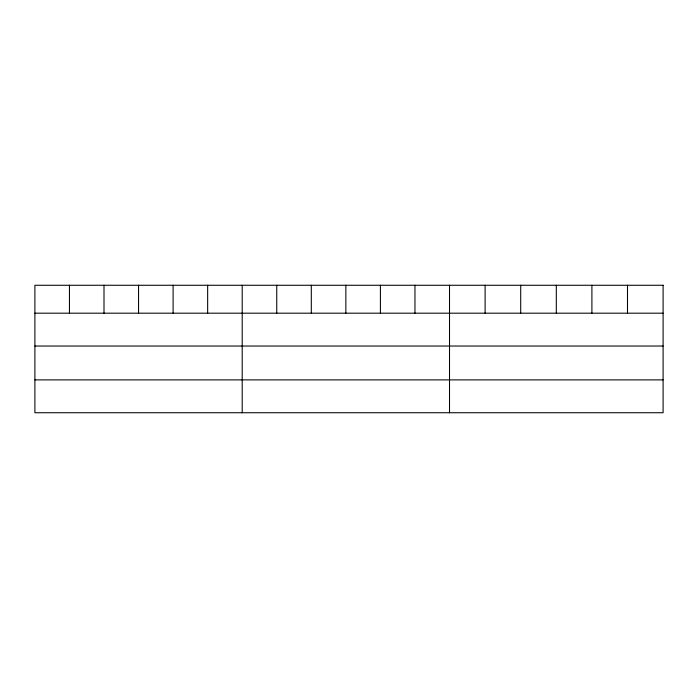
<?xml version="1.0" encoding="UTF-8"?>
<svg xmlns="http://www.w3.org/2000/svg" width="698" height="698" viewBox="0 0 698 698"><rect width="100%" height="100%" fill="white"/><g stroke="black" fill="none" stroke-linecap="round" stroke-linejoin="round"><path stroke-width="1.05" d="M34.9 313.184L663.1 313.184M34.9 346.034L663.1 346.034M34.9 379.887L663.1 379.887M627.502 285.264L627.502 313.184M591.904 285.264L591.904 313.184M556.306 285.264L556.306 313.184M520.708 285.264L520.708 313.184M485.11 285.264L485.11 313.184M449.512 285.264L449.512 412.736M414.961 285.264L414.961 313.184M380.41 285.264L380.41 313.184M345.859 285.264L345.859 313.184M311.308 285.264L311.308 313.184M276.757 285.264L276.757 313.184M242.206 285.264L242.206 412.736M207.655 285.264L207.655 313.184M173.104 285.264L173.104 313.184M138.553 285.264L138.553 313.184M104.002 285.264L104.002 313.184M69.451 285.264L69.451 313.184M663.1 285.264L34.9 285.264L34.9 412.736L663.1 412.736L663.1 285.264"/></g></svg>
